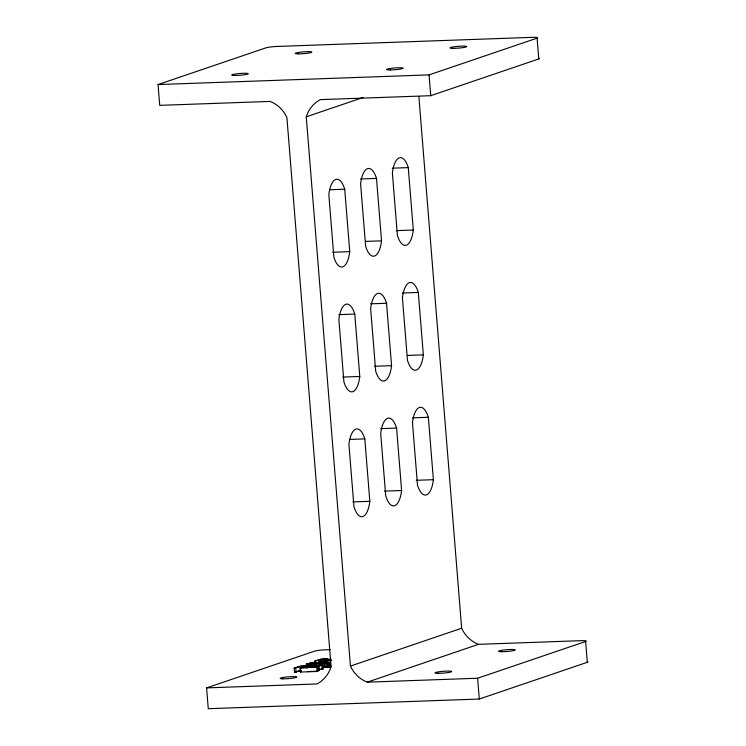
<?xml version="1.0" encoding="UTF-8"?>
<svg xmlns="http://www.w3.org/2000/svg" width="746" height="746" viewBox="0 0 746 746"><rect width="100%" height="100%" fill="white"/><g stroke="black" fill="none" stroke-linecap="round" stroke-linejoin="round"><path stroke-width="1.12" d="M306.336 664.099L311.903 662.551L317.292 662.597L311.744 664.145L306.336 664.099L306.578 666.309M330.525 659.949L328.147 660.331L330.534 659.427L324.296 659.65L331.187 659.184M206.605 687.896L316.938 683.961A32.05 29.374 71.2 0 0 331.093 666.765L286.902 117.514A30.129 27.621 71.2 0 0 270.071 101.419L159.728 105.354L158.059 84.55L266.089 47.8A8.393 0.895 -4.6 0 1 277.008 46.448L532.532 37.337A8.393 0.895 -4.6 0 1 537.101 38.139L538.771 58.943L430.74 95.693L320.407 99.628A32.05 29.374 71.2 0 0 306.252 116.824L350.443 666.075A30.129 27.621 71.2 0 0 367.274 682.161L477.617 678.235L585.638 641.485L587.316 662.289L479.286 699.039L208.274 708.7L206.605 687.896L314.635 651.146A8.393 0.895 -4.6 0 1 325.554 649.794L330.161 649.626M158.059 84.55L429.071 74.889L537.101 38.139M306.252 116.824L363.507 97.344M294.185 668.183L300.284 666.113L307.576 665.852L301.151 666.299L294.185 668.183L294.521 672.342L301.487 670.458M321.591 659.333L314.262 661.338L320.733 659.138L327.662 658.895L321.591 659.333L321.759 661.413M319.129 663.185L318.962 661.105L319.717 660.844L327.065 659.958L325.014 660.658L330.776 660.452M300.013 667.903L317.582 667.045L317.917 671.213L317.181 671.456L300.349 672.062L300.013 667.903L317.582 667.045M324.379 661.553L313.963 664.611L322.776 661.618L324.379 661.553L324.547 663.642M294.521 672.342L300.619 670.272M300.349 672.062L301.086 671.81M318.253 666.486L318.98 666.234L319.316 670.402L318.589 670.645L318.253 666.486L306.876 666.887L311.269 665.395L322.636 664.994L322.971 669.153L319.101 669.516M318.98 666.234L314.784 666.383L317.712 665.385L322.636 664.994M329.629 662.821L330.357 662.579L330.692 666.737L323.232 667.707L322.897 663.548L326.823 662.998L329.629 662.821L329.965 666.98M350.443 666.075L461.653 628.244A30.129 27.621 71.2 0 0 478.475 644.339L581.078 640.674A8.393 0.895 -4.6 0 1 585.638 641.485M367.274 682.161L478.475 644.339M322.897 663.548L318.551 664.192L318.719 666.271M318.551 664.192L326.813 662.812L325.349 662.448L325.648 661.786L327.531 661.59L326.841 662.215L330.357 662.579M312.145 662.737C297.999 666.262 325.284 662.103 312.145 662.737L312.313 664.826M322.832 667.558L327.149 666.98L325.685 666.607M392.331 168.186L408.267 167.617L413.293 230.029A23.788 9.166 88 0 1 406.356 245.22A23.788 9.166 88 0 1 397.404 235.438L392.387 173.025A23.788 9.166 88 0 1 399.324 157.835A23.788 9.166 88 0 1 408.267 167.617M360.551 178.993L376.497 178.425L381.523 240.837A23.788 9.166 88 0 1 374.576 256.027A23.788 9.166 88 0 1 365.633 246.245L360.607 183.833A23.788 9.166 88 0 1 367.554 168.643A23.788 9.166 88 0 1 376.497 178.425M329.918 189.764L344.727 189.232L349.743 251.644A23.788 9.166 88 0 1 342.806 266.835A23.788 9.166 88 0 1 333.863 257.053L328.837 194.641A23.788 9.166 88 0 1 335.775 179.45A23.788 9.166 88 0 1 344.727 189.232M396.21 230.645L413.293 230.029M365.577 241.406L381.523 240.837M332.669 252.26L349.743 251.644M402.374 293.019L418.31 292.451L423.336 354.863A23.788 9.166 88 0 1 416.399 370.044A23.788 9.166 88 0 1 407.447 360.262L402.43 297.85A23.788 9.166 88 0 1 409.368 282.669A23.788 9.166 88 0 1 418.31 292.451M370.603 303.827L386.54 303.258L391.566 365.671A23.788 9.166 88 0 1 384.628 380.852A23.788 9.166 88 0 1 375.676 371.07L370.65 308.657A23.788 9.166 88 0 1 377.597 293.476A23.788 9.166 88 0 1 386.54 303.258M338.824 314.635L354.77 314.066L359.786 376.478A23.788 9.166 88 0 1 352.849 391.659A23.788 9.166 88 0 1 343.906 381.887L338.88 319.465A23.788 9.166 88 0 1 345.818 304.284A23.788 9.166 88 0 1 354.77 314.066M407.391 355.432L423.336 354.863M374.483 366.277L391.566 365.671M342.712 377.084L359.786 376.478M412.417 417.844L428.353 417.275L433.379 479.697A23.788 9.166 88 0 1 426.442 494.878A23.788 9.166 88 0 1 417.49 485.096L412.473 422.684A23.788 9.166 88 0 1 419.411 407.493A23.788 9.166 88 0 1 428.353 417.275M380.647 428.652L396.583 428.083L401.609 490.504A23.788 9.166 88 0 1 394.671 505.685A23.788 9.166 88 0 1 385.719 495.903L380.702 433.491A23.788 9.166 88 0 1 387.64 418.301A23.788 9.166 88 0 1 396.583 428.083M350.005 439.422L364.813 438.89L369.829 501.312A23.788 9.166 88 0 1 362.892 516.493A23.788 9.166 88 0 1 353.949 506.711L348.923 444.299A23.788 9.166 88 0 1 355.861 429.109A23.788 9.166 88 0 1 364.813 438.89M416.296 480.303L433.379 479.697M384.526 491.11L401.609 490.504M352.755 501.918L369.829 501.312M318.962 661.105L331.327 660.658M330.692 666.737L327.438 666.532M318.421 669.321L322.971 669.153M317.218 670.477L319.316 670.402M307.818 671.568L317.917 671.213M429.071 74.889L430.74 95.693M477.617 678.235L479.286 699.039M418.86 96.411L461.653 628.244M328.846 662.849L329.182 667.008M327.904 662.905L328.24 667.064M326.823 662.998L327.158 667.166M325.61 663.147L325.946 667.306M324.258 663.334L324.594 667.493M321.908 665.236L322.244 669.404M320.584 664.015L320.752 666.094M316.845 667.297L317.181 671.456M313.469 662.607L313.814 665.917M312.807 662.662L312.975 664.742M312.714 664.005L312.882 666.085M311.744 664.145L311.912 666.225M309.795 664.332L309.963 666.411M308.807 664.378L308.975 666.458M307.893 664.397L308.145 667.521M307.193 664.378L307.445 667.502M306.699 664.322L307.016 668.183M306.503 663.931L306.755 667.055M301.151 666.299L301.319 668.379M295.78 668.127L296.115 672.286M538.752 58.263A8.393 0.895 -4.6 0 1 538.771 58.943M587.298 661.609A8.393 0.895 -4.6 0 1 587.316 662.289M312.117 665.591L309.18 666.588L313.189 666.439L316.118 665.441L312.117 665.591M390.354 69.965A8.393 0.895 -4.6 0 0 403.185 68.222A8.393 0.895 -4.6 0 0 390.932 68.371A8.393 0.895 -4.6 0 0 390.354 69.965M298.437 53.871A8.393 0.895 -4.6 0 0 311.809 52.211A8.393 0.895 -4.6 0 0 300.284 52.192A8.393 0.895 -4.6 0 0 298.437 53.871M235.009 75.486A8.393 0.895 -4.6 0 0 248.278 73.807A8.393 0.895 -4.6 0 0 236.594 73.826A8.393 0.895 -4.6 0 0 235.009 75.486M452.915 48.35A8.393 0.895 -4.6 0 0 466.595 46.746A8.393 0.895 -4.6 0 0 455.601 46.606A8.393 0.895 -4.6 0 0 452.915 48.35M501.844 651.696A8.393 0.895 -4.6 0 0 515.216 650.036A8.393 0.895 -4.6 0 0 503.69 650.008A8.393 0.895 -4.6 0 0 501.844 651.696M282.874 678.832A8.393 0.895 -4.6 0 0 296.684 677.256A8.393 0.895 -4.6 0 0 285.96 677.07A8.393 0.895 -4.6 0 0 282.874 678.832M438.172 673.312A8.393 0.895 -4.6 0 0 451.647 671.67A8.393 0.895 -4.6 0 0 440.28 671.605A8.393 0.895 -4.6 0 0 438.172 673.312"/></g></svg>
